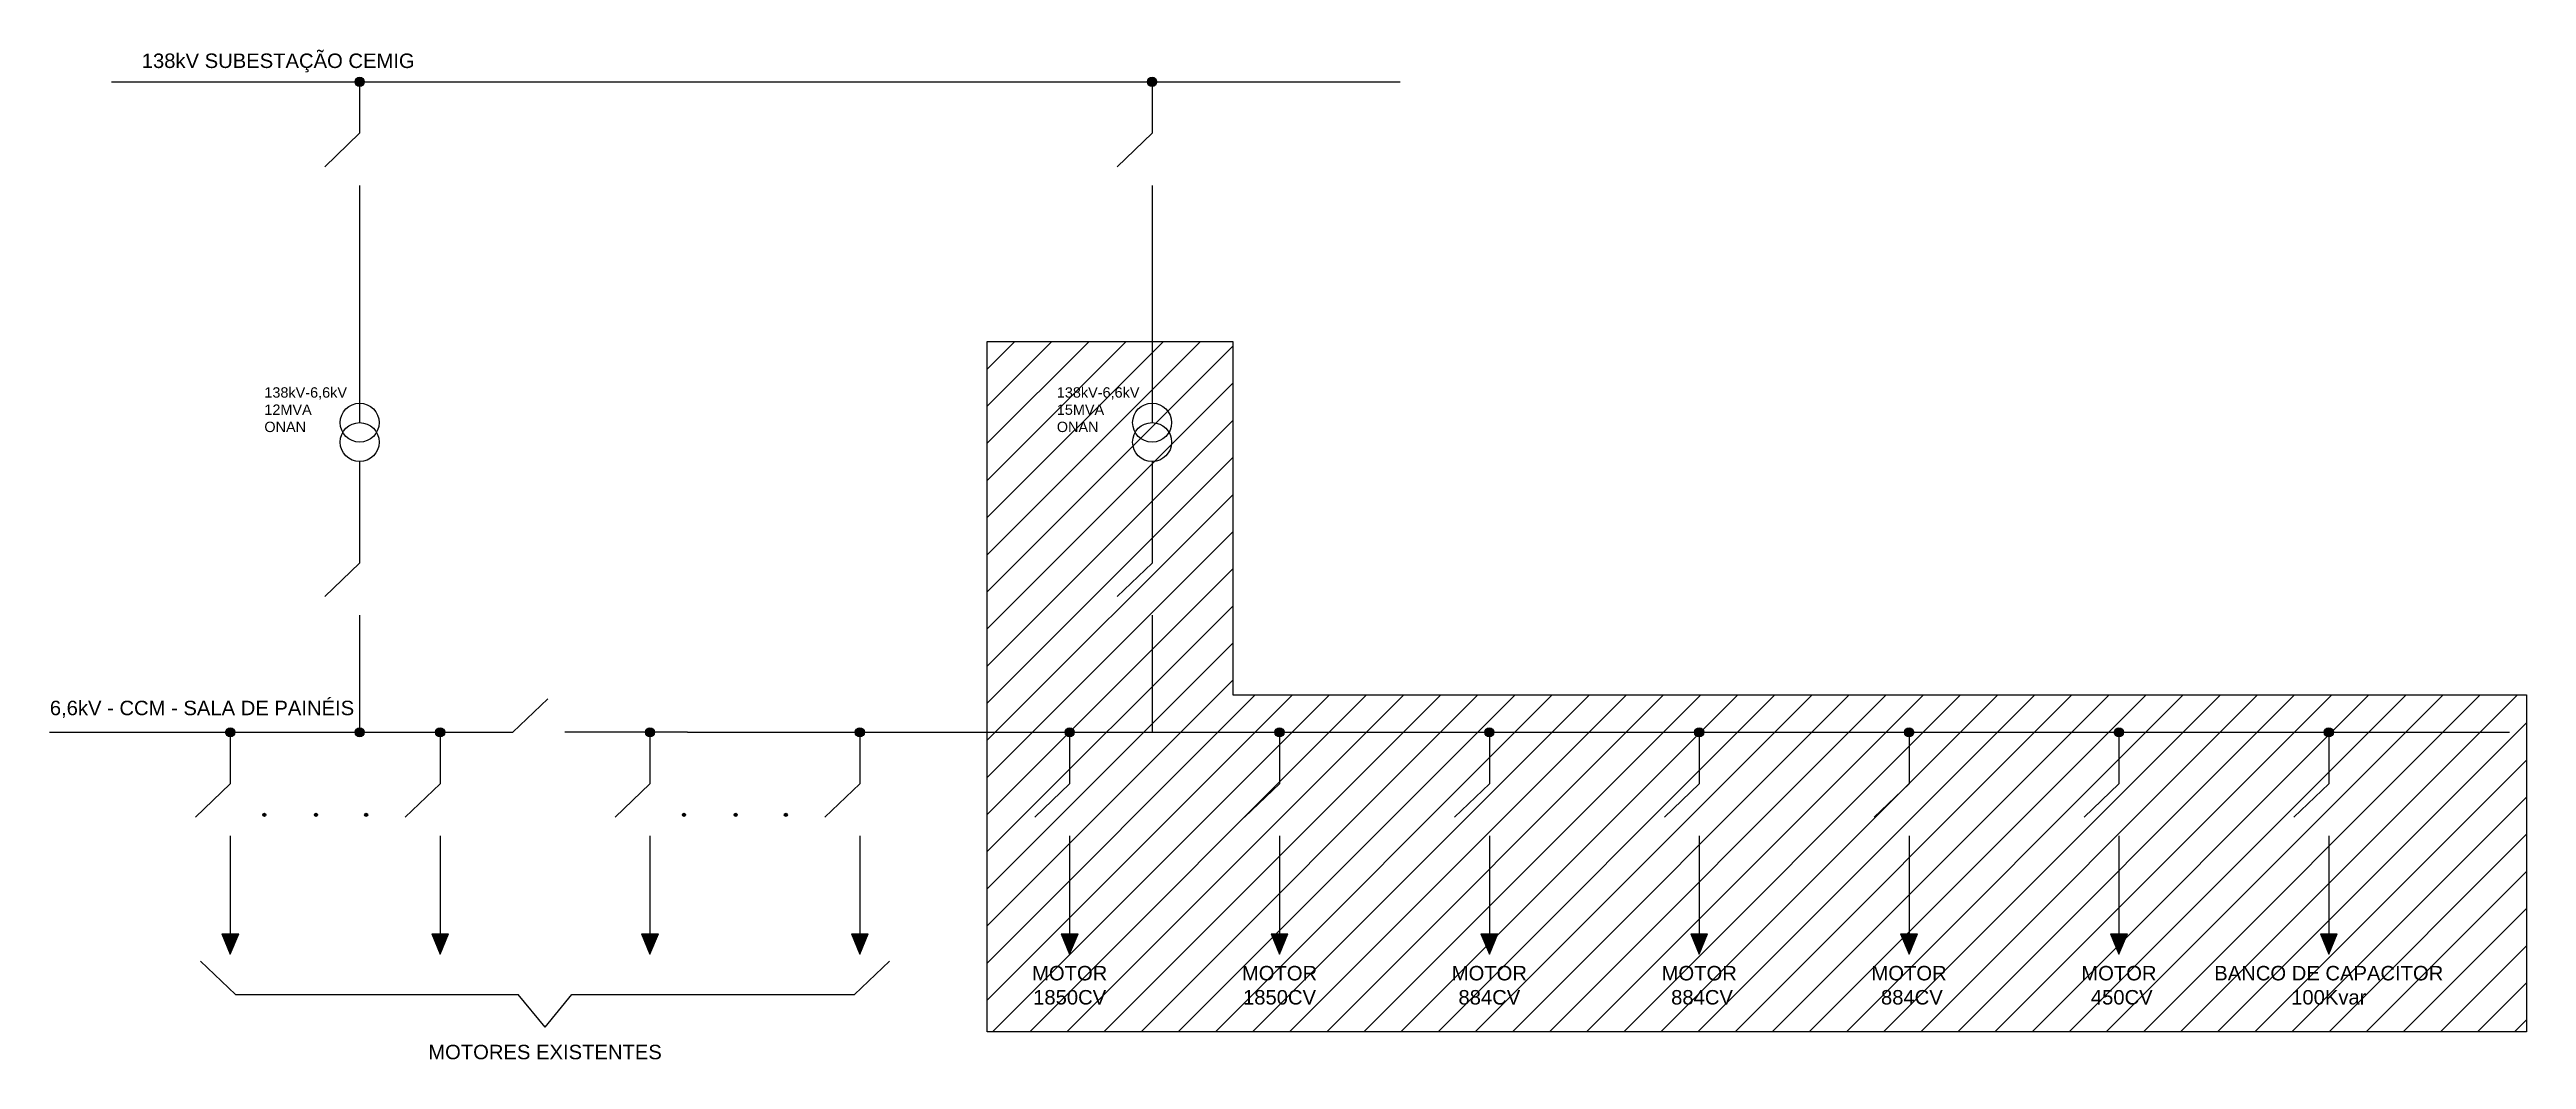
# Model space of a CAD drawing. Header units: millimetres. Extents: x -128040 to 19710, y -1871 to 111604.
# Drawn here: x -10250 to 19710, y -1871 to 10344 of the extents above.
import ezdxf

# ---------------------------------------------------------------- set-up
doc = ezdxf.new("R2010")
doc.units = ezdxf.units.MM
doc.styles.get("Standard").update_dxf_attribs({"font": 'arial.ttf'})

msp = doc.modelspace()

# ---------------------------------------------------------------- hatches: boundary and pattern name
h = msp.add_hatch(color=2)
h.dxf.hatch_style = 1
edge = h.paths.add_edge_path()
edge.add_arc((-6498.94, 9954.215), 55.631, 0, 360)
h = msp.add_hatch(color=2)
h.dxf.hatch_style = 1
edge = h.paths.add_edge_path()
edge.add_arc((3086.389, 9954.215), 55.631, 0, 360)
h = msp.add_hatch()
h.set_pattern_fill('ANSI31', color=252, scale=100)
h.paths.add_polyline_path([(19710.471, 2538.189), (19710.471, -1536.376), (1091.155, -1536.376), (1091.155, 6814.812), (4061.992, 6814.812), (4061.992, 2538.189)])
h = msp.add_hatch(color=2)
h.dxf.hatch_style = 1
edge = h.paths.add_edge_path()
edge.add_arc((-8063.878, 2085.923), 55.631, 0, 360)
h = msp.add_hatch(color=2)
h.dxf.hatch_style = 1
edge = h.paths.add_edge_path()
edge.add_arc((-6498.94, 2085.923), 55.631, 0, 360)
h = msp.add_hatch(color=2)
h.dxf.hatch_style = 1
edge = h.paths.add_edge_path()
edge.add_arc((-5525.555, 2085.923), 55.631, 0, 360)
h = msp.add_hatch(color=2)
h.dxf.hatch_style = 1
edge = h.paths.add_edge_path()
edge.add_arc((-2987.233, 2085.923), 55.631, 0, 360)
h = msp.add_hatch(color=2)
h.dxf.hatch_style = 1
edge = h.paths.add_edge_path()
edge.add_arc((-448.91, 2085.923), 55.631, 0, 360)
h = msp.add_hatch(color=2)
h.dxf.hatch_style = 1
edge = h.paths.add_edge_path()
edge.add_arc((2089.413, 2085.923), 55.631, 0, 360)
h = msp.add_hatch(color=2)
h.dxf.hatch_style = 1
edge = h.paths.add_edge_path()
edge.add_arc((4627.736, 2085.923), 55.631, 0, 360)
h = msp.add_hatch(color=2)
h.dxf.hatch_style = 1
edge = h.paths.add_edge_path()
edge.add_arc((7166.059, 2085.923), 55.631, 0, 360)
h = msp.add_hatch(color=2)
h.dxf.hatch_style = 1
edge = h.paths.add_edge_path()
edge.add_arc((9704.382, 2085.923), 55.631, 0, 360)
h = msp.add_hatch(color=2)
h.dxf.hatch_style = 1
edge = h.paths.add_edge_path()
edge.add_arc((12242.705, 2085.923), 55.631, 0, 360)
h = msp.add_hatch(color=2)
h.dxf.hatch_style = 1
edge = h.paths.add_edge_path()
edge.add_arc((14781.027, 2085.923), 55.631, 0, 360)
h = msp.add_hatch(color=2)
h.dxf.hatch_style = 1
edge = h.paths.add_edge_path()
edge.add_arc((17319.35, 2085.923), 55.631, 0, 360)
h = msp.add_hatch(color=2)
h.dxf.hatch_style = 1
edge = h.paths.add_edge_path()
edge.add_arc((-7651.471, 1087.754), 18.888, 0, 360)
h = msp.add_hatch(color=2)
h.dxf.hatch_style = 1
edge = h.paths.add_edge_path()
edge.add_arc((-7026.186, 1087.754), 18.888, 0, 360)
h = msp.add_hatch(color=2)
h.dxf.hatch_style = 1
edge = h.paths.add_edge_path()
edge.add_arc((-6420.097, 1087.754), 18.888, 0, 360)
h = msp.add_hatch(color=2)
h.dxf.hatch_style = 1
edge = h.paths.add_edge_path()
edge.add_arc((-2574.826, 1087.754), 18.888, 0, 360)
h = msp.add_hatch(color=2)
h.dxf.hatch_style = 1
edge = h.paths.add_edge_path()
edge.add_arc((-1949.54, 1087.754), 18.888, 0, 360)
h = msp.add_hatch(color=2)
h.dxf.hatch_style = 1
edge = h.paths.add_edge_path()
edge.add_arc((-1343.451, 1087.754), 18.888, 0, 360)
h = msp.add_hatch(color=2)
h.dxf.hatch_style = 1
h.paths.add_polyline_path([(-8165.744, -352.018), (-8063.878, -596.056), (-7962.013, -352.018)])
h = msp.add_hatch(color=2)
h.dxf.hatch_style = 1
h.paths.add_polyline_path([(-5627.421, -352.018), (-5525.555, -596.056), (-5423.69, -352.018)])
h = msp.add_hatch(color=2)
h.dxf.hatch_style = 1
h.paths.add_polyline_path([(-3089.098, -352.018), (-2987.233, -596.056), (-2885.367, -352.018)])
h = msp.add_hatch(color=2)
h.dxf.hatch_style = 1
h.paths.add_polyline_path([(-550.775, -352.018), (-448.91, -596.056), (-347.044, -352.018)])
h = msp.add_hatch(color=2)
h.dxf.hatch_style = 1
h.paths.add_polyline_path([(1987.548, -352.018), (2089.413, -596.056), (2191.279, -352.018)])
h = msp.add_hatch(color=2)
h.dxf.hatch_style = 1
h.paths.add_polyline_path([(4525.871, -352.018), (4627.736, -596.056), (4729.601, -352.018)])
h = msp.add_hatch(color=2)
h.dxf.hatch_style = 1
h.paths.add_polyline_path([(7064.194, -352.018), (7166.059, -596.056), (7267.924, -352.018)])
h = msp.add_hatch(color=2)
h.dxf.hatch_style = 1
h.paths.add_polyline_path([(9602.516, -352.018), (9704.382, -596.056), (9806.247, -352.018)])
h = msp.add_hatch(color=2)
h.dxf.hatch_style = 1
h.paths.add_polyline_path([(12140.839, -352.018), (12242.705, -596.056), (12344.57, -352.018)])
h = msp.add_hatch(color=2)
h.dxf.hatch_style = 1
h.paths.add_polyline_path([(14679.162, -352.018), (14781.027, -596.056), (14882.893, -352.018)])
h = msp.add_hatch(color=2)
h.dxf.hatch_style = 1
h.paths.add_polyline_path([(17217.485, -352.018), (17319.35, -596.056), (17421.216, -352.018)])

# ---------------------------------------------------------------- linework, layer by layer
for points in [[(-9498.437, 9954.215), (6085.886, 9954.215)], [(-6498.94, 9954.215), (-6498.94, 9331.701), (-6920.664, 8926.22)], [(3086.389, 9954.215), (3086.389, 9331.701), (2664.666, 8926.22)], [(-6498.94, 8700.915), (-6498.94, 7516.274)], [(3086.389, 8700.915), (3086.389, 7516.274)], [(-6498.94, 7516.274), (-6498.94, 5831.632)], [(3086.389, 7516.274), (3086.389, 5831.632)], [(-6498.94, 5360.494), (-6498.94, 4132.145)], [(3086.389, 5360.494), (3086.389, 4132.145)], [(-6498.94, 4132.145), (-6498.94, 4132.145), (-6920.664, 3726.663)], [(3086.389, 4132.145), (3086.389, 4132.145), (2664.666, 3726.663)], [(-6498.94, 3501.358), (-6498.94, 2085.923)], [(3086.389, 3501.358), (3086.389, 2085.923)], [(-4223.922, 2491.405), (-4223.922, 2491.405), (-4645.646, 2085.923)], [(-6498.94, 2141.555), (-6498.94, 2085.923)], [(-10249.747, 2085.923), (-4645.646, 2085.923)], [(-8063.878, 2085.923), (-8063.878, 1463.409), (-8485.602, 1057.928)], [(-5525.555, 2085.923), (-5525.555, 1463.409), (-5947.279, 1057.928)], [(-2531.695, 2085.923), (-4014.859, 2085.923)], [(-2987.233, 2085.923), (-2987.233, 1463.409), (-3408.956, 1057.928)], [(-2531.695, 2085.923), (19505.22, 2085.923)], [(-448.91, 2085.923), (-448.91, 1463.409), (-870.633, 1057.928)], [(2089.413, 2085.923), (2089.413, 1463.409), (1667.689, 1057.928)], [(4627.736, 2085.923), (4627.736, 1463.409), (4206.012, 1057.928)], [(7166.059, 2085.923), (7166.059, 1463.409), (6744.335, 1057.928)], [(9704.382, 2085.923), (9704.382, 1463.409), (9282.658, 1057.928)], [(12242.705, 2085.923), (12242.705, 1463.409), (11820.981, 1057.928)], [(14781.027, 2085.923), (14781.027, 1463.409), (14359.304, 1057.928)], [(17319.35, 2085.923), (17319.35, 1463.409), (16897.627, 1057.928)], [(-7651.471, 1106.642), (-7651.471, 1087.754)], [(-7026.186, 1106.642), (-7026.186, 1087.754)], [(-6420.097, 1106.642), (-6420.097, 1087.754)], [(-2574.826, 1106.642), (-2574.826, 1087.754)], [(-1949.54, 1106.642), (-1949.54, 1087.754)], [(-1343.451, 1106.642), (-1343.451, 1087.754)], [(-8063.878, 832.623), (-8063.878, -352.018)], [(-5525.555, 832.623), (-5525.555, -352.018)], [(-2987.233, 832.623), (-2987.233, -352.018)], [(-448.91, 832.623), (-448.91, -352.018)], [(2089.413, 832.623), (2089.413, -352.018)], [(4627.736, 832.623), (4627.736, -352.018)], [(7166.059, 832.623), (7166.059, -352.018)], [(9704.382, 832.623), (9704.382, -352.018)], [(12242.705, 832.623), (12242.705, -352.018)], [(14781.027, 832.623), (14781.027, -352.018)], [(17319.35, 832.623), (17319.35, -352.018)], [(-8165.744, -352.018), (-7962.013, -352.018)], [(-8165.744, -352.018), (-8063.878, -596.056), (-7962.013, -352.018)], [(-5627.421, -352.018), (-5423.69, -352.018)], [(-5627.421, -352.018), (-5525.555, -596.056), (-5423.69, -352.018)], [(-3089.098, -352.018), (-2885.367, -352.018)], [(-3089.098, -352.018), (-2987.233, -596.056), (-2885.367, -352.018)], [(-550.775, -352.018), (-347.044, -352.018)], [(-550.775, -352.018), (-448.91, -596.056), (-347.044, -352.018)], [(1987.548, -352.018), (2191.279, -352.018)], [(1987.548, -352.018), (2089.413, -596.056), (2191.279, -352.018)], [(4525.871, -352.018), (4729.601, -352.018)], [(4525.871, -352.018), (4627.736, -596.056), (4729.601, -352.018)], [(7064.194, -352.018), (7267.924, -352.018)], [(7064.194, -352.018), (7166.059, -596.056), (7267.924, -352.018)], [(9602.516, -352.018), (9806.247, -352.018)], [(9602.516, -352.018), (9704.382, -596.056), (9806.247, -352.018)], [(12140.839, -352.018), (12344.57, -352.018)], [(12140.839, -352.018), (12242.705, -596.056), (12344.57, -352.018)], [(14679.162, -352.018), (14882.893, -352.018)], [(14679.162, -352.018), (14781.027, -596.056), (14882.893, -352.018)], [(17217.485, -352.018), (17421.216, -352.018)], [(17217.485, -352.018), (17319.35, -596.056), (17421.216, -352.018)]]:
    msp.add_lwpolyline(points)
at = {"color": 252}
msp.add_lwpolyline([(19710.471, 2538.189), (19710.471, -1536.376), (1091.155, -1536.376), (1091.155, 6814.812), (4061.992, 6814.812), (4061.992, 2538.189)], close=True, dxfattribs=at)
at = {"color": 1}
for points in [[(-8423.244, -680.84), (-8423.244, -680.84), (-8001.521, -1086.321)], [(-89.544, -680.84), (-89.544, -680.84), (-511.267, -1086.321)], [(-8001.521, -1086.321), (-4582.596, -1086.321)], [(-4256.394, -1479.666), (-4582.596, -1086.321)], [(-4256.394, -1479.666), (-3930.192, -1086.321)], [(-3930.192, -1086.321), (-511.267, -1086.321)]]:
    msp.add_lwpolyline(points, dxfattribs=at)
at = {"color": 2}
for centre, radius in [((-6498.94, 9954.215), 55.631), ((3086.389, 9954.215), 55.631), ((-8063.878, 2085.923), 55.631), ((-6498.94, 2085.923), 55.631), ((-5525.555, 2085.923), 55.631), ((-2987.233, 2085.923), 55.631), ((-448.91, 2085.923), 55.631), ((2089.413, 2085.923), 55.631), ((4627.736, 2085.923), 55.631), ((7166.059, 2085.923), 55.631), ((9704.382, 2085.923), 55.631), ((12242.705, 2085.923), 55.631), ((14781.027, 2085.923), 55.631), ((17319.35, 2085.923), 55.631), ((-7651.471, 1087.754), 18.888), ((-7026.186, 1087.754), 18.888), ((-6420.097, 1087.754), 18.888), ((-2574.826, 1087.754), 18.888), ((-1949.54, 1087.754), 18.888), ((-1343.451, 1087.754), 18.888)]:
    msp.add_circle(centre, radius, dxfattribs=at)
at = {"color": 3}
for centre in [(-6498.94, 5831.632), (3086.389, 5831.632), (-6498.94, 5596.063), (3086.389, 5596.063)]:
    msp.add_circle(centre, 235.569, dxfattribs=at)

# ---------------------------------------------------------------- texts
at = {"color": 2}
for s, insert, char_height, attachment_point in [('138kV SUBESTAÇÃO CEMIG ', (-9134.377, 10296.114), 175, 1), ('138kV-6,6kV\\P12MVA\\PONAN', (-7651.269, 6259.203), 125, 1), ('138kV-6,6kV\\P15MVA\\PONAN', (1934.061, 6259.203), 125, 1), ('6,6kV - CCM - SALA DE PAINÉIS', (-10246.468, 2467.649), 175, 1), ('MOTOR \\P1850CV', (2089.413, -974.6), 175, 5), ('MOTOR \\P1850CV', (4627.736, -974.6), 175, 5), ('MOTOR \\P884CV', (7166.059, -974.6), 175, 5), ('MOTOR \\P 884CV', (9704.382, -974.6), 175, 5), ('MOTOR \\P 884CV', (12242.705, -974.6), 175, 5), ('MOTOR \\P 450CV', (14781.027, -974.6), 175, 5), ('BANCO DE CAPACITOR\\P100Kvar', (17319.35, -974.6), 175, 5), ('MOTORES EXISTENTES', (-4256.394, -1782.713), 175, 5)]:
    msp.add_mtext(s, dxfattribs=dict(at, insert=insert, char_height=char_height, attachment_point=attachment_point))

doc.saveas('drawing.dxf')
